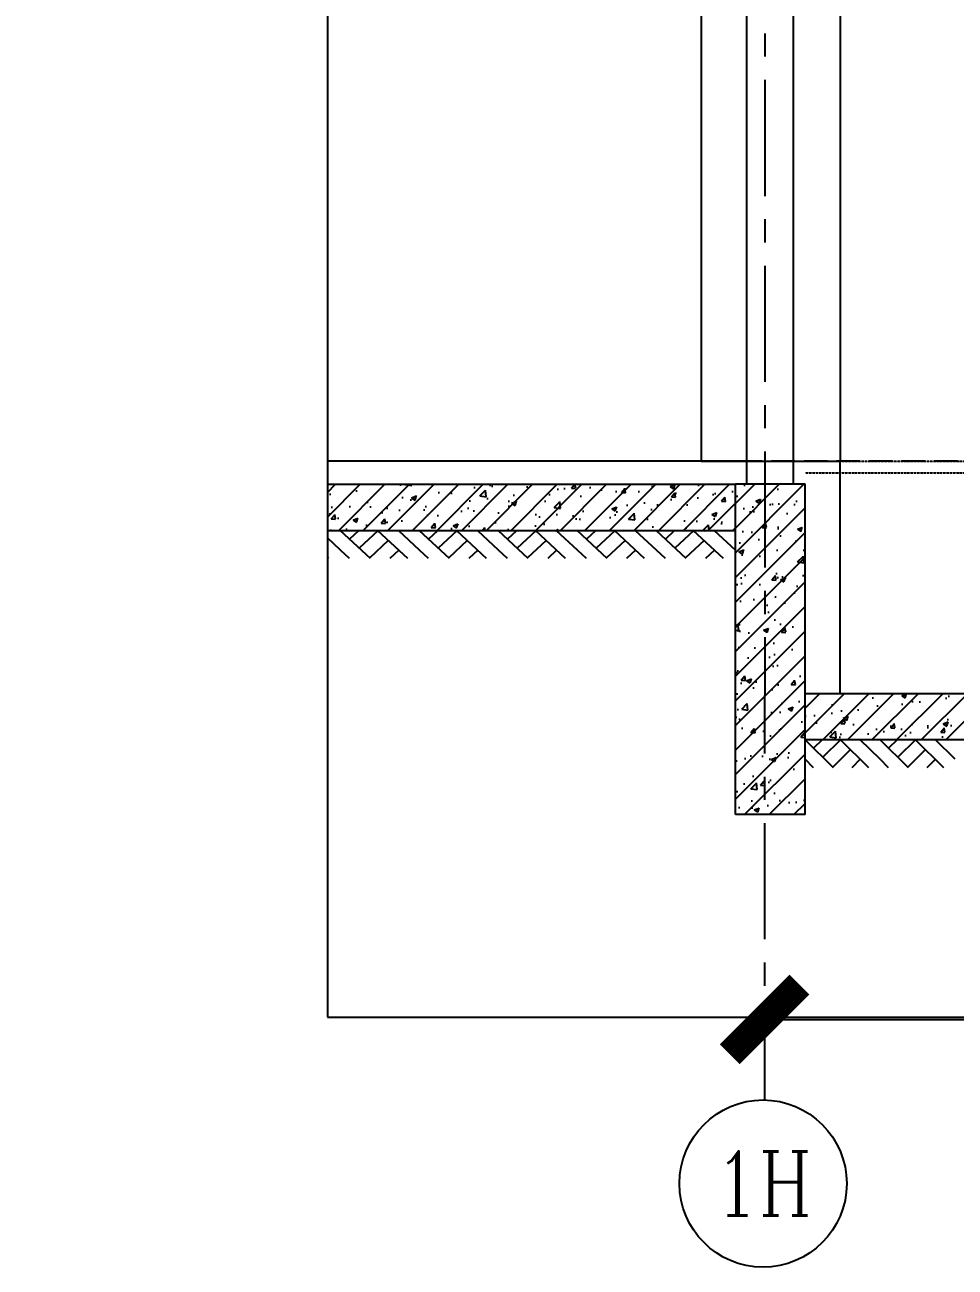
# Model space of a CAD drawing. Extents: x 220580 to 2027826, y -309201 to 71987.
# Drawn here: x 336336 to 340343, y -168750 to -163401 of the extents above; entities that cross this region are included whole.
import ezdxf
from ezdxf.enums import TextEntityAlignment as Align
from ezdxf.xclip import XClip

# ---------------------------------------------------------------- set-up
doc = ezdxf.new("R2010")
doc.units = 0
for name, pattern in [('20剖面图$0$DASH', [0.35, 0.25, -0.1]), ('CENTER', [2, 1.25, -0.25, 0.25, -0.25]), ('DASH', [0.35, 0.25, -0.1]), ('ZN-DOT', [0.25, 0, -0.25])]:
    doc.linetypes.add(name, pattern=pattern)
for name, color, linetype in [('!ZN6-层高线-8', 8, 'ZN-DOT'), ('1 轴线 辅助线', 1, 'CENTER'), ('20剖面图$0$A-AXIS-D', 1, 'Continuous'), ('20剖面图$0$A-HATCH-1', 252, 'Continuous'), ('20剖面图$0$A-LIN-V', 9, 'Continuous'), ('20剖面图$0$A-SFCE', 30, 'Continuous'), ('20剖面图$0$AS-COLN', 6, 'Continuous'), ('20剖面图$0$AS-WALL', 40, 'Continuous'), ('20剖面图$0$PUB_HATCH', 8, 'Continuous'), ('20剖面图$0$PUB_TEXT', 7, 'Continuous'), ('3符号', 173, 'Continuous'), ('COLUMN', 4, 'Continuous'), ('DIM', 173, 'Continuous')]:
    doc.layers.add(name, color=color, linetype=linetype)
doc.styles.add('20剖面图$0$_TCH_AXIS', font='COMPLEX', dxfattribs={"bigfont": 'GBCBIG'})
doc.styles.add('DHTEXT-1', font='ROMANS.shx', dxfattribs={"width": 0.7, "bigfont": 'CHINESE.shx'})
doc.dimstyles.new('ZN200', dxfattribs={"dimscale": 200, "dimtxt": 2.5, "dimasz": 1.5, "dimexe": 1, "dimexo": 2, "dimgap": 0.9, "dimtad": 1, "dimdec": 0, "dimdsep": 46, "dimtxsty": 'DHTEXT-1', "dimblk": 'ARCHTICK', "dimcen": 2.5, "dimclrd": 173, "dimclre": 173, "dimclrt": 7, "dimazin": 2, "dimtfac": 1, "dimtdec": 0, "dimtix": 1, "dimtmove": 2, "dimatfit": 3, "dimfxl": 0, "dimtolj": 1, "dimtzin": 0, "dimarcsym": 0})

# ---------------------------------------------------------------- blocks, each defined once
blk = doc.blocks.new('_ArchTick')
at = {"color": 0, "linetype": 'ByBlock', "const_width": 0.4}
blk.add_lwpolyline([(-0.5, -0.5), (0.5, 0.5)], dxfattribs=at)
blk = doc.blocks.new('*D865')
at = {"layer": 'Defpoints', "color": 0, "ltscale": 2, "transparency": 16777216}
for p in [(339522.7, -167270.9), (344545.5, -167271.9), (344545.5, -167683.1)]:
    blk.add_point(p, dxfattribs=at)
at = {"layer": 'DIM', "color": 173, "linetype": 'ByBlock', "lineweight": -2, "ltscale": 2, "transparency": 16777216}
for p, q in [((339522.7, -167670.9), (339522.7, -167883.1)), ((344545.5, -167671.9), (344545.5, -167883.1)), ((339522.7, -167683.1), (344545.5, -167683.1))]:
    blk.add_line(p, q, dxfattribs=at)
at = {"layer": 'DIM', "color": 173, "lineweight": -2, "ltscale": 2, "transparency": 16777216, "xscale": 300, "yscale": 300, "zscale": 300, "rotation": 180}
blk.add_blockref('_ArchTick', (339522.7, -167683.1), dxfattribs=at)
at = {"layer": 'DIM', "color": 173, "lineweight": -2, "ltscale": 2, "transparency": 16777216, "xscale": 300, "yscale": 300, "zscale": 300}
blk.add_blockref('_ArchTick', (344545.5, -167683.1), dxfattribs=at)
at = {"layer": 'DIM', "color": 7, "ltscale": 2, "transparency": 16777216, "insert": (342034.1, -167111.9), "char_height": 500, "attachment_point": 5, "style": 'DHTEXT-1'}
blk.add_mtext('\\A1;X(变数)', dxfattribs=at)
blk = doc.blocks.new('20剖面图$0$$LinePat$素土夯实')
at = {"color": 0}
for p, q in [((0, -210), (210, 0)), ((120, -300), (420, 0)), ((420, 0), (608, -188)), ((495, -300), (795, 0)), ((615, 0), (705, -90)), ((315, -105), (502, -293)), ((210, -210), (300, -300)), ((705, -300), (795, -210))]:
    blk.add_line(p, q, dxfattribs=at)
blk = doc.blocks.new('20250829153746')
at = {"layer": '20剖面图$0$PUB_HATCH'}
h = blk.add_hatch(dxfattribs=at)
h.set_pattern_fill('钢筋混凝土', color=256, scale=30, style=0)
h.set_pattern_definition([(45, (1560838.06, -566935.28), (-53.0330086, 53.0330086), []), (50, (1560838.06, -566935.28), (215.178055, -18.82564), [22.5, -247.5]), (355, (1560838.06, -566935.28), (-41.6254, 225.65764), [18, -198]), (100.4514, (1560856, -566936.85), (173.552815, 206.831863), [19.122057, -210.342634]), (46.1842, (1560838.06, -566875.28), (320.172315, -49.655704), [33.75, -371.25]), (96.6356, (1560864.74, -566879.42), (280.39881, 292.23536), [28.683086, -315.5139]), (351.1842, (1560838.06, -566875.28), (280.398584, 292.23558), [27, -297]), (21, (1560868.06, -566890.28), (179.072116, -120.785667), [22.5, -247.5]), (326, (1560868.06, -566890.28), (72.9946, 217.545014), [18, -198]), (71.4514, (1560882.98, -566900.35), (252.066789, 96.75915), [19.122057, -210.342634]), (37.5, (1560838.06, -566935.28), (3.6479566, 99.868156), [0, -195.6, 0, -201, 0, -198.75]), (7.5, (1560838.06, -566935.28), (78.920861, 118.3235136), [0, -114.6, 0, -191.1, 0, -75.75]), (327.5, (1560771.16, -566935.28), (160.146731, -6.7664615), [0, -75, 0, -234, 0, -310.5]), (317.5, (1560741.16, -566935.28), (174.955851, 30.031495), [0, -97.5, 0, -155.4, 0, -220.5])])
h.paths.add_polyline_path([(-8010.3, -200), (-8010.3, 0), (-4950, 0), (-4950, -200)])
h = blk.add_hatch(dxfattribs=at)
h.set_pattern_fill('钢筋混凝土', color=256, scale=30, style=0)
h.set_pattern_definition([(45, (1566088.06, -568157.45), (-53.0330086, 53.0330086), []), (50, (1566088.06, -568157.45), (215.178055, -18.82564), [22.5, -247.5]), (355, (1566088.06, -568157.45), (-41.6254, 225.65764), [18, -198]), (100.4514, (1566106, -568159.02), (173.552815, 206.831863), [19.122057, -210.342634]), (46.1842, (1566088.06, -568097.45), (320.172315, -49.655704), [33.75, -371.25]), (96.6356, (1566114.74, -568101.6), (280.39881, 292.23536), [28.683086, -315.5139]), (351.1842, (1566088.06, -568097.45), (280.398584, 292.23558), [27, -297]), (21, (1566118.06, -568112.45), (179.072116, -120.785667), [22.5, -247.5]), (326, (1566118.06, -568112.45), (72.9946, 217.545014), [18, -198]), (71.4514, (1566132.98, -568122.52), (252.066789, 96.75915), [19.122057, -210.342634]), (37.5, (1566088.06, -568157.45), (3.6479566, 99.868156), [0, -195.6, 0, -201, 0, -198.75]), (7.5, (1566088.06, -568157.45), (78.920861, 118.3235136), [0, -114.6, 0, -191.1, 0, -75.75]), (327.5, (1566021.16, -568157.45), (160.146731, -6.7664615), [0, -75, 0, -234, 0, -310.5]), (317.5, (1565991.16, -568157.45), (174.955851, 30.031495), [0, -97.5, 0, -155.4, 0, -220.5])])
h.paths.add_polyline_path([(-4950, -1422.2), (-4950, 0), (-4650, 0), (-4650, -1422.2)])
h = blk.add_hatch(dxfattribs=at)
h.set_pattern_fill('钢筋混凝土', color=256, scale=30, style=0)
h.set_pattern_definition([(45, (1565788.06, -567835.28), (-53.0330086, 53.0330086), []), (50, (1565788.06, -567835.28), (215.178055, -18.82564), [22.5, -247.5]), (355, (1565788.06, -567835.28), (-41.6254, 225.65764), [18, -198]), (100.4514, (1565806, -567836.85), (173.552815, 206.831863), [19.122057, -210.342634]), (46.1842, (1565788.06, -567775.28), (320.172315, -49.655704), [33.75, -371.25]), (96.6356, (1565814.74, -567779.42), (280.39881, 292.23536), [28.683086, -315.5139]), (351.1842, (1565788.06, -567775.28), (280.398584, 292.23558), [27, -297]), (21, (1565818.06, -567790.28), (179.072116, -120.785667), [22.5, -247.5]), (326, (1565818.06, -567790.28), (72.9946, 217.545014), [18, -198]), (71.4514, (1565832.98, -567800.35), (252.066789, 96.75915), [19.122057, -210.342634]), (37.5, (1565788.06, -567835.28), (3.6479566, 99.868156), [0, -195.6, 0, -201, 0, -198.75]), (7.5, (1565788.06, -567835.28), (78.920861, 118.3235136), [0, -114.6, 0, -191.1, 0, -75.75]), (327.5, (1565721.16, -567835.28), (160.146731, -6.7664615), [0, -75, 0, -234, 0, -310.5]), (317.5, (1565691.16, -567835.28), (174.955851, 30.031495), [0, -97.5, 0, -155.4, 0, -220.5])])
h.paths.add_polyline_path([(-4650, -1100), (-4650, -900), (0, -900), (0, -1100)])
at = {"layer": '20剖面图$0$A-LIN-V'}
blk.add_line((-4500, 100), (-4500, -900), dxfattribs=at)
at = {"layer": '20剖面图$0$A-SFCE'}
blk.add_line((-4900, 100), (-8010.3, 100), dxfattribs=at)
at = {"layer": '20剖面图$0$A-SFCE', "color": 8, "linetype": '20剖面图$0$DASH'}
for p, q in [((-4650, 100), (50, 100)), ((-4650, 50), (50, 50))]:
    blk.add_line(p, q, dxfattribs=at)
at = {"layer": '20剖面图$0$AS-COLN'}
for p, q in [((-4950, -1422.2), (-4950, 0)), ((-4650, 0), (-4950, 0)), ((-4650, -1422.2), (-4650, 0)), ((-4650, -1422.2), (-4950, -1422.2))]:
    blk.add_line(p, q, dxfattribs=at)
for points in [[(-4950, -200), (-8010.3, -200), (-8010.3, 0), (-4950, 0)], [(0, -1100), (-4650, -1100), (-4650, -900), (0, -900)]]:
    blk.add_lwpolyline(points, dxfattribs=at)
at = {"layer": '20剖面图$0$AS-WALL'}
for p, q in [((-4900, 0), (-4900, 4080)), ((-4700, 0), (-4700, 4080))]:
    blk.add_line(p, q, dxfattribs=at)
at = {"layer": 'COLUMN'}
blk.add_lwpolyline([(-5097, 11800), (-5097, 100), (-4497, 100), (-4497, 11800), (-5097, 11800)], dxfattribs=at)
at = {"layer": '20剖面图$0$A-HATCH-1', "yscale": 0.4, "zscale": 0.4}
for p, xscale in [((-6650.2, -200), -0.4277130979109163), ((-6310.1, -200), -0.4277130979109163), ((-5970.1, -200), -0.4277130979109163), ((-5630.1, -200), -0.4277130979109163), ((-5290, -200), -0.4277130979109163), ((-4950, -200), -0.4277130979109163), ((-4326.7, -1100), -0.4067085953665854), ((-4003.3, -1100), -0.4067085953665854)]:
    blk.add_blockref('20剖面图$0$$LinePat$素土夯实', p, dxfattribs=dict(at, xscale=xscale))

msp = doc.modelspace()

# ---------------------------------------------------------------- linework, layer by layer
at = {"layer": '!ZN6-层高线-8', "linetype": 'DASH', "ltscale": 400}
msp.add_line((351552.8, -165279.4), (337639.8, -165279.4), dxfattribs=at)
at = {"layer": '1 轴线 辅助线', "ltscale": 400}
msp.add_line((339526.5, -148438.1), (339522.5, -168029.7), dxfattribs=at)
at = {"layer": '20剖面图$0$A-AXIS-D', "color": 3}
msp.add_circle((339516.2, -168389.8), 360, dxfattribs=at)
at = {"layer": '3符号'}
msp.add_lwpolyline([(337639.8, -149061), (337639.8, -158333.3), (337576.8, -158356.2), (337702.8, -158378.4), (337639.8, -158400.8), (337639.8, -167673)], dxfattribs=at)

# ---------------------------------------------------------------- texts
at = {"layer": '20剖面图$0$PUB_TEXT', "style": '20剖面图$0$_TCH_AXIS', "width": 0.914286}
msp.add_text('1H', height=276.52, dxfattribs=at).set_placement((339305.5, -168528.1), (339726.8, -168528.1), align=Align.FIT)

# ---------------------------------------------------------------- dimensions: what is measured, and where the dimension line sits
at = {"layer": 'DIM', "ltscale": 2}
dim = msp.add_linear_dim(base=(344545.5, -167683.1), p1=(339522.7, -167270.9), p2=(344545.5, -167271.9), text='X(变数)', dimstyle='ZN200', dxfattribs=at)
dim.commit()
dim.dimension.update_dxf_attribs({"geometry": '*D865', "text_midpoint": (342034.1, -167111.9)})

# ---------------------------------------------------------------- next in the draw order: block references
at = {"ltscale": 30}
ref = msp.add_blockref('20250829153746', (344346.7, -165379.4), dxfattribs=at)
XClip(ref).set_block_clipping_path([(-6706.9425857681, -2293.6337352093), (3746.9317506557, 16818.2785192617)])

doc.saveas('drawing.dxf')
